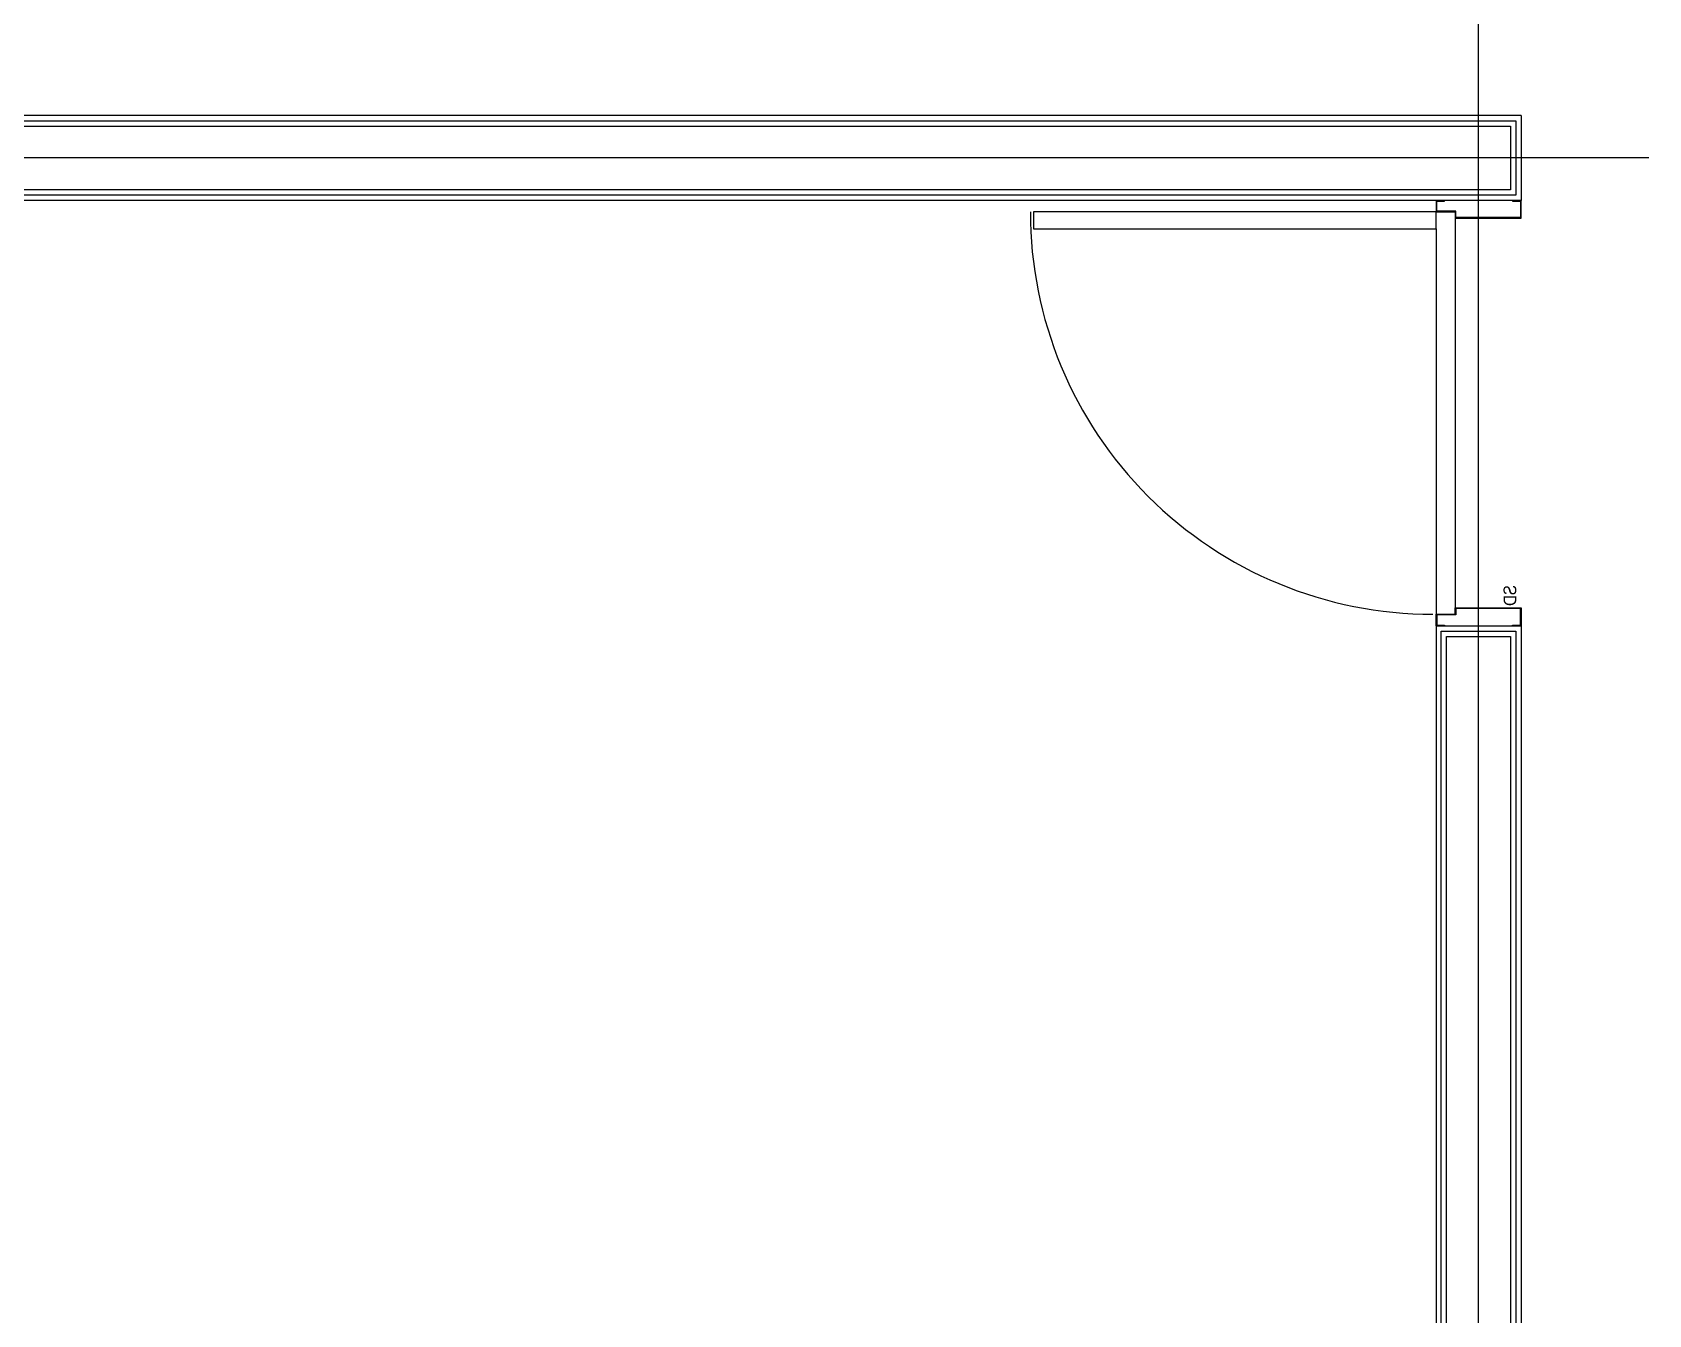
# Model space of a CAD drawing. Header units: millimetres. Extents: x 0 to 356400, y 0 to 68257.
# Drawn here: x 21924.2 to 22076.2, y 6909.1 to 7029.7 of the extents above; entities that cross this region are included whole.
import ezdxf
from ezdxf.enums import TextEntityAlignment as Align

# ---------------------------------------------------------------- set-up
doc = ezdxf.new("R2010")
doc.units = ezdxf.units.MM
doc.header["$LTSCALE"] = 75
doc.layers.add('8', color=8, linetype='Continuous')
doc.styles.add('돋움체', font='gulim.ttc')

# ---------------------------------------------------------------- blocks, each defined once
blk = doc.blocks.new('G$C7369CDF7')
at = {"layer": '8'}
for p, q in [((8730.3, 50350), (8730.3, 45780)), ((8630.3, 50050), (8830.3, 50050)), ((8630.3, 50050), (8630.3, 46150)), ((8830.3, 50050), (8830.3, 46150)), ((8872.3, 50050), (8830.3, 50050)), ((8830.3, 50050), (8830.3, 50030)), ((8832, 50030), (8832, 50048.3)), ((8832, 50048.3), (8870.6, 50048.3)), ((8870.6, 50048.3), (8870.6, 49896.7)), ((8872.3, 49895), (8872.3, 50050)), ((9788.3, 49895), (9788.3, 50050)), ((9788.3, 50050), (9830.3, 50050)), ((9828.6, 50048.3), (9790, 50048.3)), ((9790, 50048.3), (9790, 49896.7)), ((9828.6, 50030), (9828.6, 50048.3)), ((9830.3, 49850), (9830.3, 50050)), ((9830.3, 50050), (14530.3, 50050)), ((9830.3, 50050), (9830.3, 50030)), ((8642.8, 46150), (8642.8, 50037.5)), ((8642.8, 50037.5), (8817.8, 50037.5)), ((8655.3, 46150), (8655.3, 50025)), ((8655.3, 50025), (8805.3, 50025)), ((8805.3, 50025), (8805.3, 46150)), ((8817.8, 50037.5), (8817.8, 46150)), ((8830.3, 50030), (8832, 50030)), ((9830.3, 50030), (9828.6, 50030)), ((9842.8, 49862.5), (9842.8, 50037.5)), ((9842.8, 50037.5), (14530.3, 50037.5)), ((9855.3, 49875), (9855.3, 50025)), ((9855.3, 50025), (14530.3, 50025)), ((15030.3, 49950), (8330.3, 49950)), ((8870.6, 49896.7), (8855.6, 49896.7)), ((8855.6, 49896.7), (8855.6, 49851.7)), ((8857.3, 49850), (8857.3, 49895)), ((8857.3, 49895), (8872.3, 49895)), ((8872.3, 49895), (9788.3, 49895)), ((9803.3, 49895), (9788.3, 49895)), ((9790, 49896.7), (9805, 49896.7)), ((9803.3, 49850), (9803.3, 49895)), ((9805, 49896.7), (9805, 49851.7)), ((8830.3, 49870), (8830.3, 49850)), ((8832, 49870), (8830.3, 49870)), ((8832, 49851.7), (8832, 49870)), ((9828.6, 49851.7), (9828.6, 49870)), ((9828.6, 49870), (9830.3, 49870)), ((9830.3, 49870), (9830.3, 49850)), ((14530.3, 49862.5), (9842.8, 49862.5)), ((14530.3, 49875), (9855.3, 49875)), ((8830.3, 49850), (8857.3, 49850)), ((8855.6, 49851.7), (8832, 49851.7)), ((8857.3, 49850), (8857.3, 48904)), ((8897.3, 49850), (8857.3, 49850)), ((8897.3, 49850), (9803.3, 49850)), ((8897.3, 48904), (8897.3, 49850)), ((9830.3, 49850), (9803.3, 49850)), ((9805, 49851.7), (9828.6, 49851.7)), ((9830.3, 49850), (14530.3, 49850)), ((8857.3, 48904), (8897.3, 48904))]:
    blk.add_line(p, q, dxfattribs=at)
blk.add_arc((8857.3, 49842.3), 946, 270, 0, dxfattribs=at)
at = {"layer": '8', "style": '돋움체', "text_generation_flag": 4, "width": 0.9}
blk.add_text('SD', height=30, dxfattribs=at).set_placement((9734.7, 50023.8), align=Align.MIDDLE_LEFT)

msp = doc.modelspace()

# ---------------------------------------------------------------- block references
at = {"xscale": 0.04000000000000001, "yscale": 0.04000000000000001, "zscale": 0.04000000000000001, "rotation": 270}
msp.add_blockref('G$C7369CDF7', (20062.17, 7367.09), dxfattribs=at)

doc.saveas('drawing.dxf')
